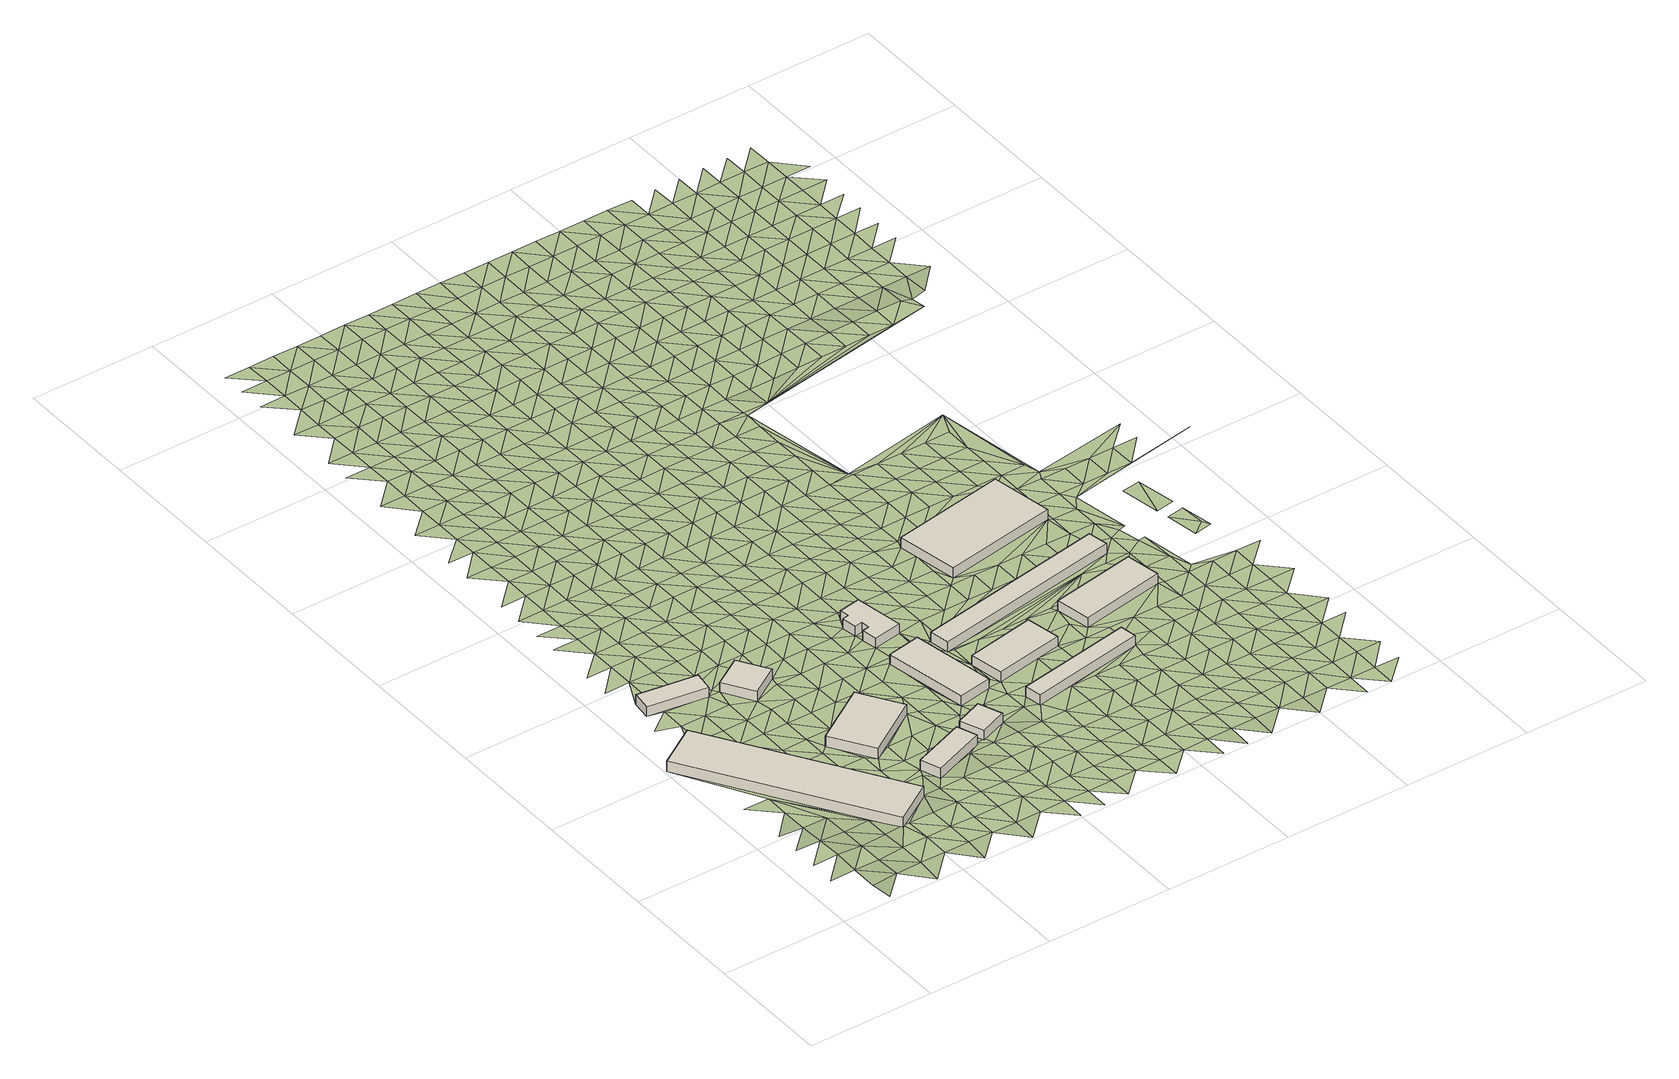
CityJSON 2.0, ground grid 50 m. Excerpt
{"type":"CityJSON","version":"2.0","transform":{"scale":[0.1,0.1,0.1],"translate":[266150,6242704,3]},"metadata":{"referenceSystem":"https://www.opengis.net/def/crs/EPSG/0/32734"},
"CityObjects":{
"building1":{"type":"Building","attributes":{"building":"industrial","building:levels":"1","footprint":{"type":"Polygon"},"plus_code":"CRX3XXX4+XVW","ground_height":4.15,"building_height":4.1,"roof_height":8.25},"geometry":[{"type":"Solid","lod":"1","boundaries":[[[[0,1,2,3]],[[1,4,5,2]],[[4,6,7,5]],[[6,0,3,7]],[[3,2,5,7]],[[6,4,1,0]]]]}]},
"building2":{"type":"Building","attributes":{"building":"industrial","building:levels":"1","footprint":{"type":"Polygon"},"plus_code":"CQXQXJX2+XFV","ground_height":3.91,"building_height":4.1,"roof_height":8.01},"geometry":[{"type":"Solid","lod":"1","boundaries":[[[[8,9,10,11]],[[9,12,13,10]],[[12,14,15,13]],[[14,8,11,15]],[[11,10,13,15]],[[14,12,9,8]]]]}]},
"building3":{"type":"Building","attributes":{"building":"industrial","building:levels":"1","footprint":{"type":"Polygon"},"plus_code":"CVX2XQXP+X9W","ground_height":4.08,"building_height":4.1,"roof_height":8.18},"geometry":[{"type":"Solid","lod":"1","boundaries":[[[[16,17,18,19]],[[17,20,21,18]],[[20,22,23,21]],[[22,16,19,23]],[[19,18,21,23]],[[22,20,17,16]]]]}]},
"building4":{"type":"Building","attributes":{"building":"industrial","building:levels":"1","footprint":{"type":"Polygon"},"plus_code":"CVXXX4X3+XGR","ground_height":4.08,"building_height":4.1,"roof_height":8.18},"geometry":[{"type":"Solid","lod":"1","boundaries":[[[[24,25,26,27]],[[25,28,29,26]],[[28,30,31,29]],[[30,24,27,31]],[[27,26,29,31]],[[30,28,25,24]]]]}]},
"building5":{"type":"Building","attributes":{"building":"industrial","building:levels":"1","footprint":{"type":"Polygon"},"plus_code":"C2XJXQXJ+XGR","ground_height":4.12,"building_height":4.1,"roof_height":8.22},"geometry":[{"type":"Solid","lod":"1","boundaries":[[[[32,33,34,35]],[[33,36,37,34]],[[36,38,39,37]],[[38,32,35,39]],[[35,34,37,39]],[[38,36,33,32]]]]}]},
"building6":{"type":"Building","attributes":{"building":"industrial","building:levels":"1","footprint":{"type":"Polygon"},"plus_code":"C3XHXPXW+XFX","ground_height":4.13,"building_height":4.1,"roof_height":8.23},"geometry":[{"type":"Solid","lod":"1","boundaries":[[[[40,41,42,43]],[[41,44,45,42]],[[44,46,47,45]],[[46,40,43,47]],[[43,42,45,47]],[[46,44,41,40]]]]}]},
"building7":{"type":"Building","attributes":{"building":"industrial","building:levels":"1","footprint":{"type":"Polygon"},"plus_code":"C3XRXWXH+XCX","ground_height":4.13,"building_height":4.1,"roof_height":8.23},"geometry":[{"type":"Solid","lod":"1","boundaries":[[[[48,49,50,51]],[[49,52,53,50]],[[52,54,55,53]],[[54,48,51,55]],[[51,50,53,55]],[[54,52,49,48]]]]}]},
"building8":{"type":"Building","attributes":{"building":"industrial","building:levels":"1","footprint":{"type":"Polygon"},"plus_code":"C3XJX7XG+XQW","ground_height":4.23,"building_height":4.1,"roof_height":8.33},"geometry":[{"type":"Solid","lod":"1","boundaries":[[[[56,57,58,59]],[[57,60,61,58]],[[60,62,63,61]],[[62,64,65,63]],[[64,66,67,65]],[[66,68,69,67]],[[68,70,71,69]],[[70,72,73,71]],[[72,74,75,73]],[[74,56,59,75]],[[59,58,61,63,65,67,69,71,73,75]],[[74,72,70,68,66,64,62,60,57,56]]]]}]},
"building9":{"type":"Building","attributes":{"building":"garage","building:levels":"1","footprint":{"type":"Polygon"},"plus_code":"C5X6X8XF+X5R","ground_height":4.25,"building_height":4.1,"roof_height":8.35},"geometry":[{"type":"Solid","lod":"1","boundaries":[[[[76,77,78,79]],[[77,80,81,78]],[[80,82,83,81]],[[82,76,79,83]],[[79,78,81,83]],[[82,80,77,76]]]]}]},
"building10":{"type":"Building","attributes":{"building":"garage","building:levels":"1","footprint":{"type":"Polygon"},"plus_code":"C5XVXCXR+X9X","ground_height":4.29,"building_height":4.1,"roof_height":8.39},"geometry":[{"type":"Solid","lod":"1","boundaries":[[[[84,85,86,87]],[[85,88,89,86]],[[88,90,91,89]],[[90,84,87,91]],[[87,86,89,91]],[[90,88,85,84]]]]}]},
"building11":{"type":"Building","attributes":{"building":"garage","building:levels":"1","footprint":{"type":"Polygon"},"plus_code":"C6X6XJXC+X8R","ground_height":4.27,"building_height":4.1,"roof_height":8.37},"geometry":[{"type":"Solid","lod":"1","boundaries":[[[[92,93,94,95]],[[93,96,97,94]],[[96,98,99,97]],[[98,92,95,99]],[[95,94,97,99]],[[98,96,93,92]]]]}]},
"building12":{"type":"Building","attributes":{"building":"garage","building:levels":"1","footprint":{"type":"Polygon"},"plus_code":"C7XFXCX4+XMX","ground_height":4.17,"building_height":4.1,"roof_height":8.27},"geometry":[{"type":"Solid","lod":"1","boundaries":[[[[100,101,102,103]],[[101,104,105,102]],[[104,106,107,105]],[[106,100,103,107]],[[103,102,105,107]],[[106,104,101,100]]]]}]},
"building13":{"type":"Building","attributes":{"building":"industrial","building:levels":"1","footprint":{"type":"Polygon"},"plus_code":"C6XMX9XW+X9W","ground_height":4.6,"building_height":4.1,"roof_height":8.7},"geometry":[{"type":"Solid","lod":"1","boundaries":[[[[108,109,110,111]],[[109,112,113,110]],[[112,114,115,113]],[[114,108,111,115]],[[111,110,113,115]],[[114,112,109,108]]]]}]},
"terrain1":{"type":"TINRelief","geometry":[{"type":"CompositeSurface","lod":"1","boundaries":[[[116,117,118]],[[119,120,121]],[[122,118,123]],[[117,121,120]],[[124,125,123]],[[117,126,118]],[[117,120,127]],[[128,124,129]],[[123,118,126]],[[117,127,126]],[[130,129,131]],[[127,120,132]],[[123,133,124]],[[123,126,134]],[[132,120,135]],[[124,133,129]],[[133,123,134]],[[136,126,127]],[[129,133,131]],[[136,127,132]],[[1,131,137]],[[138,134,126]],[[138,126,136]],[[139,132,135]],[[140,131,133]],[[133,134,140]],[[138,140,134]],[[141,136,132]],[[137,131,140]],[[138,136,137]],[[141,132,139]],[[140,138,137]],[[137,136,141]],[[142,143,144]],[[145,143,146]],[[144,147,142]],[[141,148,137]],[[139,149,141]],[[150,143,142]],[[149,139,151]],[[152,142,153]],[[153,142,147]],[[154,148,141]],[[146,143,150]],[[142,152,150]],[[155,156,14]],[[154,141,149]],[[8,146,157]],[[158,156,159]],[[144,160,147]],[[161,153,147]],[[148,160,137]],[[148,154,162]],[[163,149,151]],[[152,153,164]],[[153,161,165]],[[166,159,167]],[[155,14,168]],[[169,156,155]],[[157,146,150]],[[149,163,154]],[[150,152,164]],[[164,153,165]],[[148,162,160]],[[147,170,161]],[[170,147,171]],[[172,173,167]],[[171,147,174]],[[175,159,156]],[[156,169,176]],[[168,169,155]],[[165,161,177]],[[154,178,162]],[[160,174,147]],[[154,163,179]],[[164,180,150]],[[159,175,167]],[[170,177,161]],[[181,172,182]],[[180,157,150]],[[156,176,175]],[[154,179,178]],[[178,160,162]],[[171,174,183]],[[184,170,171]],[[165,185,164]],[[177,186,165]],[[187,182,188]],[[170,189,177]],[[190,176,169]],[[172,167,191]],[[171,183,184]],[[175,192,167]],[[179,163,193]],[[194,157,180]],[[170,184,189]],[[164,17,180]],[[185,165,186]],[[187,188,195]],[[169,168,190]],[[157,196,168]],[[172,191,182]],[[196,157,194]],[[197,174,160]],[[193,163,198]],[[191,167,192]],[[160,178,199]],[[200,175,176]],[[164,185,17]],[[174,38,183]],[[194,180,17]],[[201,178,179]],[[202,177,189]],[[203,195,204]],[[176,190,200]],[[28,189,184]],[[197,160,199]],[[183,28,184]],[[177,202,186]],[[188,182,205]],[[201,179,193]],[[174,197,38]],[[206,192,175]],[[191,205,182]],[[207,28,183]],[[199,178,208]],[[209,168,196]],[[175,200,206]],[[196,194,210]],[[183,38,207]],[[209,190,168]],[[201,208,178]],[[211,204,212]],[[199,213,197]],[[214,193,198]],[[185,186,215]],[[188,216,195]],[[186,202,217]],[[205,218,188]],[[219,191,192]],[[197,213,38]],[[17,185,215]],[[211,212,220]],[[192,206,221]],[[213,199,222]],[[195,216,204]],[[200,190,223]],[[224,28,207]],[[208,222,199]],[[215,186,217]],[[188,218,216]],[[225,201,193]],[[191,219,205]],[[209,196,210]],[[219,192,221]],[[200,223,206]],[[189,226,202]],[[223,190,209]],[[227,220,228]],[[201,225,208]],[[212,204,229]],[[225,193,214]],[[17,215,230]],[[231,207,38]],[[232,218,205]],[[229,204,216]],[[202,233,217]],[[221,206,234]],[[230,20,17]],[[205,219,232]],[[235,222,208]],[[236,224,207]],[[212,237,220]],[[238,228,239]],[[223,234,206]],[[208,225,235]],[[237,212,229]],[[213,222,240]],[[224,241,28]],[[215,217,242]],[[216,218,243]],[[221,244,219]],[[238,239,245]],[[218,232,246]],[[236,207,231]],[[209,210,247]],[[220,248,228]],[[234,244,221]],[[210,20,249]],[[202,226,233]],[[214,250,225]],[[242,230,215]],[[251,223,209]],[[222,235,252]],[[218,246,243]],[[242,217,233]],[[248,220,237]],[[219,253,232]],[[249,247,210]],[[254,229,216]],[[231,38,255]],[[256,250,214]],[[239,228,257]],[[240,222,252]],[[245,258,259]],[[244,253,219]],[[251,209,247]],[[260,20,230]],[[235,225,261]],[[262,234,223]],[[224,236,241]],[[216,243,254]],[[257,228,248]],[[263,213,240]],[[246,232,264]],[[265,237,229]],[[250,261,225]],[[266,259,258]],[[260,230,242]],[[249,20,267]],[[234,262,244]],[[253,264,232]],[[223,251,262]],[[268,245,239]],[[269,252,235]],[[236,231,270]],[[237,265,248]],[[239,257,271]],[[265,229,254]],[[267,20,260]],[[272,247,249]],[[261,269,235]],[[233,226,273]],[[268,258,245]],[[274,242,233]],[[246,275,243]],[[239,271,268]],[[264,276,246]],[[266,277,278]],[[240,252,279]],[[253,244,280]],[[257,248,281]],[[270,231,255]],[[249,267,272]],[[244,262,282]],[[283,261,250]],[[270,241,236]],[[243,275,254]],[[251,247,284]],[[269,279,252]],[[274,233,273]],[[246,276,275]],[[281,248,265]],[[285,260,242]],[[250,286,283]],[[277,287,288]],[[244,282,280]],[[289,264,253]],[[290,271,257]],[[291,266,258]],[[251,284,262]],[[268,292,258]],[[284,247,272]],[[240,293,263]],[[254,294,265]],[[273,226,295]],[[295,226,241]],[[279,293,240]],[[285,242,274]],[[288,287,296]],[[281,290,257]],[[264,289,276]],[[269,261,297]],[[266,291,277]],[[260,298,267]],[[261,283,299]],[[253,280,289]],[[241,270,300]],[[291,258,292]],[[46,270,255]],[[294,254,275]],[[263,301,255]],[[302,268,271]],[[303,282,262]],[[46,255,301]],[[304,281,265]],[[301,263,293]],[[241,300,295]],[[261,299,297]],[[271,290,302]],[[298,260,285]],[[303,262,284]],[[305,279,269]],[[306,287,277]],[[307,272,267]],[[304,265,294]],[[308,296,309]],[[310,270,46]],[[292,268,311]],[[310,300,270]],[[312,274,273]],[[275,276,313]],[[273,295,314]],[[276,289,315]],[[277,291,306]],[[279,305,293]],[[316,280,282]],[[268,302,311]],[[269,297,305]],[[308,309,317]],[[267,298,307]],[[303,318,282]],[[299,283,319]],[[274,312,285]],[[281,320,290]],[[321,284,272]],[[312,273,314]],[[276,315,313]],[[281,304,322]],[[295,300,323]],[[280,316,289]],[[291,292,324]],[[325,294,275]],[[287,326,296]],[[327,319,283]],[[287,306,328]],[[301,293,329]],[[282,318,316]],[[284,321,303]],[[310,323,300]],[[311,324,292]],[[321,272,307]],[[281,322,320]],[[46,44,310]],[[302,290,330]],[[294,325,304]],[[285,331,298]],[[326,309,296]],[[332,333,317]],[[293,305,334]],[[275,313,325]],[[287,328,326]],[[335,314,295]],[[315,289,336]],[[337,297,299]],[[306,291,338]],[[319,339,299]],[[331,285,312]],[[293,334,329]],[[302,330,311]],[[318,303,340]],[[323,335,295]],[[336,289,316]],[[324,338,291]],[[330,290,320]],[[297,337,305]],[[298,341,307]],[[48,323,310]],[[342,343,332]],[[299,339,337]],[[303,321,340]],[[48,310,44]],[[314,344,312]],[[345,328,306]],[[346,317,309]],[[304,347,322]],[[304,325,348]],[[349,309,326]],[[341,298,331]],[[350,319,327]],[[324,311,351]],[[315,352,313]],[[353,316,318]],[[335,323,48]],[[314,335,344]],[[338,345,306]],[[315,336,354]],[[334,305,355]],[[307,356,321]],[[320,322,347]],[[351,311,330]],[[357,342,358]],[[309,349,346]],[[304,348,347]],[[318,340,353]],[[329,359,44]],[[319,350,339]],[[360,332,317]],[[313,352,325]],[[48,344,335]],[[48,44,361]],[[355,305,337]],[[70,331,312]],[[315,354,352]],[[356,307,341]],[[361,44,359]],[[316,362,336]],[[326,328,363]],[[312,344,364]],[[345,365,328]],[[334,366,329]],[[367,338,324]],[[321,368,340]],[[317,346,360]],[[324,351,369]],[[316,353,362]],[[364,70,312]],[[331,62,341]],[[342,332,370]],[[371,337,339]],[[372,330,320]],[[373,348,325]],[[334,355,366]],[[328,365,363]],[[368,321,356]],[[320,347,374]],[[359,329,375]],[[376,354,336]],[[377,349,326]],[[339,350,371]],[[70,68,331]],[[324,369,367]],[[373,325,352]],[[331,68,62]],[[48,361,378]],[[330,372,351]],[[370,358,342]],[[379,345,338]],[[359,375,361]],[[341,60,356]],[[340,380,353]],[[360,370,332]],[[336,362,376]],[[372,320,374]],[[366,375,329]],[[337,381,355]],[[341,62,60]],[[326,363,377]],[[380,340,368]],[[382,346,349]],[[345,379,365]],[[347,348,383]],[[337,371,381]],[[338,367,379]],[[373,384,348]],[[385,364,344]],[[386,369,351]],[[362,353,387]],[[352,354,388]],[[376,389,354]],[[390,356,60]],[[62,68,66]],[[346,382,360]],[[391,366,355]],[[368,356,392]],[[383,374,347]],[[351,372,386]],[[364,385,70]],[[393,358,370]],[[349,377,382]],[[375,394,361]],[[348,384,383]],[[353,380,387]],[[361,394,378]],[[350,395,371]],[[66,64,62]],[[352,388,373]],[[355,381,391]],[[354,389,388]],[[392,356,390]],[[60,57,390]],[[396,376,362]],[[397,363,365]],[[395,350,398]],[[365,379,399]],[[366,400,375]],[[344,401,385]],[[367,369,402]],[[386,403,369]],[[396,362,387]],[[404,370,360]],[[381,371,405]],[[372,374,406]],[[384,373,407]],[[363,397,377]],[[380,368,408]],[[382,409,360]],[[391,410,366]],[[365,399,397]],[[411,368,392]],[[412,374,383]],[[84,394,375]],[[366,410,400]],[[72,70,385]],[[367,402,379]],[[405,371,395]],[[375,400,84]],[[369,403,402]],[[373,388,407]],[[77,378,394]],[[406,386,372]],[[376,413,389]],[[404,360,409]],[[376,396,414]],[[406,374,412]],[[368,411,408]],[[77,415,378]],[[391,381,416]],[[417,392,390]],[[418,393,370]],[[377,419,382]],[[401,378,76]],[[383,384,420]],[[415,76,378]],[[421,387,380]],[[401,72,385]],[[422,399,379]],[[376,414,413]],[[416,381,405]],[[384,407,420]],[[419,377,397]],[[423,395,398]],[[424,394,84]],[[425,403,386]],[[76,415,77]],[[388,389,426]],[[387,421,396]],[[370,404,418]],[[422,379,402]],[[424,77,394]],[[380,408,421]],[[76,427,401]],[[401,428,72]],[[409,382,429]],[[391,430,410]],[[392,431,411]],[[425,386,406]],[[427,428,401]],[[395,423,405]],[[388,426,407]],[[432,412,383]],[[431,392,417]],[[430,391,416]],[[429,382,419]],[[389,413,426]],[[383,420,433]],[[417,72,434]],[[76,435,427]],[[399,436,397]],[[410,437,400]],[[422,438,399]],[[396,439,414]],[[440,402,403]],[[403,425,441]],[[396,421,442]],[[383,433,432]],[[417,434,431]],[[404,409,443]],[[428,444,72]],[[407,445,420]],[[446,406,412]],[[434,72,444]],[[436,419,397]],[[411,447,408]],[[448,409,429]],[[430,449,410]],[[399,438,436]],[[411,431,450]],[[413,414,439]],[[416,405,451]],[[402,440,422]],[[405,423,452]],[[396,442,439]],[[403,441,440]],[[445,407,426]],[[84,453,424]],[[76,454,435]],[[404,443,418]],[[425,406,446]],[[408,447,421]],[[443,409,448]],[[444,428,455]],[[449,437,410]],[[454,427,435]],[[446,412,432]],[[411,450,447]],[[416,451,430]],[[456,77,424]],[[434,457,431]],[[433,420,458]],[[405,452,451]],[[429,419,459]],[[438,422,460]],[[458,420,445]],[[419,436,461]],[[444,457,434]],[[462,441,425]],[[426,413,463]],[[464,442,421]],[[413,439,465]],[[422,440,460]],[[450,431,466]],[[433,467,432]],[[446,462,425]],[[468,418,443]],[[419,461,459]],[[464,421,447]],[[469,452,423]],[[470,448,429]],[[449,430,471]],[[436,438,472]],[[430,451,473]],[[413,465,463]],[[466,431,457]],[[467,433,458]],[[441,474,440]],[[475,445,426]],[[444,455,476]],[[469,423,477]],[[453,84,478]],[[453,456,424]],[[472,438,460]],[[479,439,442]],[[449,471,437]],[[432,480,446]],[[429,459,470]],[[471,430,473]],[[462,474,441]],[[464,481,442]],[[482,443,448]],[[445,475,458]],[[476,457,444]],[[483,461,436]],[[447,450,484]],[[426,463,475]],[[480,432,467]],[[466,485,450]],[[454,76,82]],[[77,456,80]],[[479,465,439]],[[486,451,452]],[[460,440,487]],[[469,488,452]],[[442,481,479]],[[436,472,483]],[[489,462,446]],[[447,484,464]],[[482,448,470]],[[474,487,440]],[[450,485,484]],[[486,473,451]],[[490,468,443]],[[466,457,491]],[[452,488,486]],[[489,446,480]],[[492,437,471]],[[493,400,437]],[[494,459,461]],[[467,458,495]],[[458,475,496]],[[483,497,461]],[[457,476,491]],[[498,476,455]],[[453,478,456]],[[472,460,499]],[[465,500,463]],[[481,464,501]],[[443,482,490]],[[502,465,479]],[[487,503,460]],[[459,494,470]],[[462,504,474]],[[485,466,505]],[[506,462,489]],[[461,497,494]],[[458,496,495]],[[464,484,501]],[[488,469,507]],[[471,473,508]],[[463,500,475]],[[499,483,472]],[[509,480,467]],[[510,473,486]],[[499,460,503]],[[465,502,500]],[[466,491,505]],[[479,481,511]],[[469,512,507]],[[462,506,504]],[[82,513,454]],[[84,514,478]],[[492,471,508]],[[487,474,515]],[[480,509,489]],[[484,485,516]],[[456,478,517]],[[508,473,510]],[[481,501,511]],[[467,495,509]],[[482,470,518]],[[519,486,488]],[[496,475,520]],[[521,497,483]],[[494,522,470]],[[456,517,80]],[[516,485,505]],[[491,476,523]],[[488,507,519]],[[474,504,515]],[[498,455,524]],[[520,475,500]],[[521,483,499]],[[482,518,490]],[[525,502,479]],[[487,526,503]],[[437,492,493]],[[484,527,501]],[[518,470,522]],[[479,511,528]],[[529,455,428]],[[506,489,530]],[[531,494,497]],[[491,523,505]],[[496,532,495]],[[427,454,533]],[[489,509,534]],[[535,492,508]],[[523,476,498]],[[516,527,484]],[[536,510,486]],[[486,519,537]],[[479,528,525]],[[487,515,526]],[[532,496,520]],[[531,497,521]],[[504,506,530]],[[513,82,538]],[[539,499,503]],[[500,502,540]],[[501,541,511]],[[542,82,80]],[[489,534,530]],[[543,517,478]],[[544,522,494]],[[495,545,509]],[[486,537,536]],[[546,490,518]],[[527,541,501]],[[507,547,519]],[[548,508,510]],[[517,543,80]],[[516,505,549]],[[538,82,542]],[[544,494,531]],[[539,503,526]],[[502,525,540]],[[523,550,505]],[[545,495,532]],[[528,511,551]],[[552,524,455]],[[553,520,500]],[[554,521,499]],[[507,555,547]],[[492,535,493]],[[542,80,556]],[[508,548,535]],[[504,557,515]],[[534,509,558]],[[548,510,536]],[[504,530,559]],[[541,551,511]],[[549,505,550]],[[516,108,527]],[[560,518,522]],[[537,519,561]],[[522,544,562]],[[554,499,539]],[[500,540,553]],[[558,509,545]],[[454,513,533]],[[528,563,525]],[[526,515,557]],[[564,532,520]],[[565,531,521]],[[566,523,498]],[[567,550,523]],[[561,519,547]],[[556,80,543]],[[504,559,557]],[[108,516,549]],[[478,514,543]],[[518,560,546]],[[568,541,527]],[[560,522,562]],[[542,100,538]],[[551,563,528]],[[530,534,569]],[[537,570,536]],[[544,531,565]],[[567,549,550]],[[532,564,545]],[[534,558,571]],[[535,548,572]],[[564,520,553]],[[498,524,566]],[[523,566,567]],[[565,521,554]],[[568,527,108]],[[570,537,561]],[[549,567,108]],[[100,542,556]],[[455,573,552]],[[574,547,555]],[[569,559,530]],[[539,526,575]],[[576,551,541]],[[540,525,577]],[[534,571,569]],[[563,578,525]],[[526,557,579]],[[493,535,572]],[[580,562,544]],[[536,581,548]],[[558,545,582]],[[556,543,101]],[[546,560,583]],[[568,576,541]],[[584,538,100]],[[547,574,561]],[[539,575,554]],[[540,577,553]],[[581,536,570]],[[565,580,544]],[[575,526,579]],[[513,538,533]],[[525,578,577]],[[582,545,564]],[[585,563,551]],[[100,556,101]],[[543,586,101]],[[562,587,560]],[[548,588,572]],[[589,557,559]],[[590,571,558]],[[569,591,559]],[[551,576,585]],[[586,543,514]],[[592,570,561]],[[553,593,564]],[[566,594,567]],[[554,595,565]],[[580,587,562]],[[588,548,581]],[[582,590,558]],[[596,568,108]],[[597,578,563]],[[589,579,557]],[[594,566,524]],[[592,561,574]],[[559,591,589]],[[529,573,455]],[[593,553,577]],[[595,554,575]],[[583,560,598]],[[599,493,572]],[[563,585,597]],[[600,569,571]],[[601,581,570]],[[602,580,565]],[[582,564,603]],[[604,576,568]],[[587,598,560]],[[584,100,605]],[[590,606,571]],[[572,588,599]],[[552,594,524]],[[533,538,584]],[[570,592,601]],[[493,607,514]],[[603,564,593]],[[602,565,595]],[[569,600,591]],[[608,575,579]],[[609,577,578]],[[571,606,600]],[[578,597,610]],[[611,579,589]],[[586,612,101]],[[568,596,604]],[[533,96,427]],[[585,576,613]],[[514,612,586]],[[598,614,583]],[[493,599,607]],[[615,587,580]],[[588,581,616]],[[593,577,609]],[[617,590,582]],[[581,601,618]],[[580,602,619]],[[608,579,611]],[[578,610,609]],[[582,603,620]],[[428,621,529]],[[592,574,622]],[[585,613,597]],[[589,591,623]],[[624,595,575]],[[625,626,574]],[[613,576,604]],[[607,612,514]],[[587,615,598]],[[580,619,615]],[[581,618,616]],[[623,591,600]],[[617,582,620]],[[592,622,601]],[[593,627,603]],[[590,628,606]],[[588,629,599]],[[595,624,602]],[[622,574,626]],[[575,608,624]],[[533,584,605]],[[610,597,630]],[[594,552,631]],[[609,627,593]],[[632,614,598]],[[633,611,589]],[[613,630,597]],[[588,616,629]],[[589,623,634]],[[590,617,628]],[[600,606,635]],[[618,601,636]],[[637,607,599]],[[620,603,638]],[[639,604,596]],[[632,598,615]],[[631,552,573]],[[610,640,609]],[[594,112,567]],[[641,619,602]],[[622,636,601]],[[589,634,633]],[[627,638,603]],[[602,624,642]],[[625,643,626]],[[623,600,635]],[[612,607,637]],[[608,611,644]],[[606,628,635]],[[630,645,610]],[[599,629,637]],[[100,106,605]],[[101,612,646]],[[609,640,627]],[[647,596,108]],[[619,641,615]],[[610,645,640]],[[648,613,604]],[[614,632,649]],[[602,642,641]],[[618,650,616]],[[617,620,651]],[[608,644,624]],[[636,652,618]],[[644,611,633]],[[638,653,620]],[[640,638,627]],[[654,622,626]],[[613,648,630]],[[655,634,623]],[[648,604,639]],[[629,616,650]],[[628,617,656]],[[612,637,657]],[[618,652,650]],[[655,623,635]],[[653,651,620]],[[638,640,653]],[[596,658,639]],[[632,615,659]],[[622,654,636]],[[573,529,631]],[[642,624,660]],[[654,626,643]],[[641,661,615]],[[662,645,630]],[[633,634,663]],[[617,651,656]],[[660,624,644]],[[653,640,651]],[[632,659,649]],[[659,615,661]],[[630,648,662]],[[655,663,634]],[[594,631,112]],[[645,664,640]],[[605,106,533]],[[635,628,665]],[[666,652,636]],[[667,637,629]],[[668,641,642]],[[628,656,669]],[[629,650,670]],[[612,657,646]],[[636,654,666]],[[668,642,660]],[[631,529,671]],[[665,655,635]],[[667,657,637]],[[672,644,633]],[[648,639,658]],[[628,669,665]],[[645,662,664]],[[663,673,633]],[[629,670,667]],[[674,661,641]],[[659,675,649]],[[654,643,676]],[[677,650,652]],[[652,666,678]],[[674,641,668]],[[672,633,673]],[[647,658,596]],[[656,651,679]],[[662,648,680]],[[681,660,644]],[[682,676,643]],[[677,670,650]],[[683,663,655]],[[679,669,656]],[[684,657,667]],[[652,678,677]],[[685,655,665]],[[112,631,671]],[[658,680,648]],[[686,659,661]],[[666,654,687]],[[661,674,688]],[[644,672,681]],[[533,106,689]],[[657,684,646]],[[96,533,689]],[[690,664,662]],[[691,668,660]],[[529,692,671]],[[676,687,654]],[[655,685,683]],[[663,693,673]],[[688,686,661]],[[680,690,662]],[[694,665,669]],[[695,678,666]],[[696,675,659]],[[670,697,667]],[[674,668,691]],[[669,679,698]],[[677,699,670]],[[691,660,681]],[[687,695,666]],[[692,529,621]],[[663,683,693]],[[700,646,684]],[[672,673,701]],[[702,680,658]],[[669,698,694]],[[690,703,664]],[[659,686,696]],[[670,699,697]],[[677,678,704]],[[705,684,667]],[[706,688,674]],[[707,685,665]],[[671,692,112]],[[106,646,708]],[[646,700,708]],[[672,701,681]],[[709,689,106]],[[678,695,704]],[[674,691,706]],[[701,673,693]],[[689,709,96]],[[710,687,676]],[[711,690,680]],[[712,676,713]],[[640,664,714]],[[665,694,707]],[[667,697,705]],[[702,658,647]],[[684,715,700]],[[699,677,716]],[[683,685,717]],[[680,702,711]],[[106,708,709]],[[718,686,688]],[[698,679,719]],[[681,720,691]],[[676,712,710]],[[706,721,688]],[[677,704,716]],[[112,692,722]],[[96,723,621]],[[715,708,700]],[[703,690,724]],[[687,725,695]],[[693,683,717]],[[684,705,715]],[[685,707,717]],[[720,681,701]],[[726,692,621]],[[709,723,96]],[[697,699,727]],[[718,688,721]],[[724,690,711]],[[112,722,728]],[[728,647,112]],[[694,698,729]],[[730,706,691]],[[731,696,686]],[[692,726,722]],[[687,710,725]],[[699,716,727]],[[704,695,732]],[[733,709,708]],[[726,621,723]],[[730,691,720]],[[734,712,713]],[[694,729,707]],[[705,697,735]],[[702,647,736]],[[737,701,693]],[[702,736,711]],[[703,714,664]],[[698,719,729]],[[715,733,708]],[[686,718,731]],[[724,738,703]],[[693,717,739]],[[647,728,740]],[[704,732,716]],[[722,741,728]],[[709,742,723]],[[732,695,725]],[[697,727,735]],[[743,719,679]],[[706,744,721]],[[706,730,745]],[[737,693,739]],[[647,740,736]],[[741,722,726]],[[733,742,709]],[[710,712,746]],[[711,747,724]],[[748,720,701]],[[726,723,749]],[[715,705,750]],[[733,715,751]],[[716,752,727]],[[717,707,753]],[[740,728,754]],[[742,749,723]],[[735,755,705]],[[706,745,744]],[[729,756,707]],[[747,711,736]],[[718,721,757]],[[725,710,746]],[[720,748,730]],[[752,716,732]],[[701,737,748]],[[754,728,741]],[[758,738,724]],[[753,739,717]],[[742,733,759]],[[751,759,733]],[[715,750,751]],[[705,755,750]],[[707,756,753]],[[760,726,749]],[[741,726,760]],[[703,738,714]],[[718,757,731]],[[761,735,727]],[[757,721,744]],[[679,651,762]],[[724,747,758]],[[763,729,719]],[[740,764,736]],[[743,679,765]],[[761,727,752]],[[740,754,766]],[[767,732,725]],[[730,768,745]],[[769,741,760]],[[730,748,770]],[[741,769,754]],[[737,739,771]],[[772,747,736]],[[719,743,763]],[[738,758,773]],[[774,739,753]],[[740,766,764]],[[735,775,755]],[[744,745,768]],[[776,756,729]],[[777,731,757]],[[735,761,778]],[[730,770,768]],[[779,752,732]],[[758,747,772]],[[737,771,748]],[[771,739,774]],[[772,736,764]],[[780,751,750]],[[729,763,776]],[[735,778,775]],[[738,773,714]],[[754,769,781]],[[755,780,750]],[[752,779,761]],[[782,753,756]],[[766,754,781]],[[783,757,744]],[[679,784,765]],[[785,770,748]],[[744,768,786]],[[758,714,773]],[[758,772,714]],[[755,775,780]],[[756,776,782]],[[785,748,771]],[[787,774,753]],[[764,766,788]],[[783,744,786]],[[764,714,772]],[[789,763,743]],[[790,777,757]],[[761,791,778]],[[788,766,781]],[[768,770,792]],[[753,782,787]],[[785,793,770]],[[775,778,791]],[[794,771,774]],[[743,765,789]],[[757,783,790]],[[769,795,781]],[[792,786,768]],[[796,776,763]],[[770,793,792]],[[797,784,679]],[[771,794,785]],[[794,774,787]],[[763,789,796]],[[798,799,800]],[[801,764,788]],[[780,775,802]],[[803,782,776]],[[783,786,804]],[[793,785,805]],[[801,788,781]],[[806,786,792]],[[798,807,799]],[[782,803,787]],[[776,796,803]],[[785,794,805]],[[800,799,808]],[[809,810,811]],[[765,784,789]],[[783,804,790]],[[812,795,769]],[[804,786,806]],[[801,781,795]],[[792,793,813]],[[797,679,762]],[[799,807,808]],[[811,810,814]],[[787,815,794]],[[793,805,813]],[[789,816,796]],[[787,803,815]],[[816,789,784]],[[817,790,804]],[[818,806,792]],[[805,794,819]],[[792,813,820]],[[796,821,803]],[[815,819,794]],[[651,822,762]],[[792,820,818]],[[821,796,816]],[[764,801,823]],[[824,804,806]],[[813,805,825]],[[801,795,826]],[[815,803,827]],[[819,825,805]],[[797,816,784]],[[804,824,817]],[[824,806,818]],[[827,803,821]],[[795,812,826]],[[828,820,813]],[[825,828,813]],[[821,816,829]],[[819,815,830]],[[831,812,769]],[[832,815,827]],[[818,820,833]],[[829,816,797]],[[817,824,834]],[[819,830,825]],[[828,833,820]],[[815,832,830]],[[823,801,826]],[[824,818,835]],[[827,821,836]],[[829,837,821]],[[838,828,825]],[[826,812,839]],[[833,835,818]],[[821,837,836]],[[830,838,825]],[[834,824,840]],[[762,829,797]],[[841,832,827]],[[835,840,824]],[[833,828,842]],[[827,836,841]],[[843,828,838]],[[844,837,829]],[[832,845,830]],[[833,842,835]],[[829,762,844]],[[840,846,834]],[[828,843,842]],[[832,841,845]],[[837,847,836]],[[848,838,830]],[[849,840,835]],[[847,837,844]],[[842,849,835]],[[845,848,830]],[[836,850,841]],[[851,843,838]],[[847,850,836]],[[852,844,762]],[[853,840,849]],[[838,848,851]],[[843,854,842]],[[845,841,855]],[[840,853,856]],[[850,857,841]],[[858,847,844]],[[843,851,854]],[[859,849,842]],[[852,762,822]],[[841,857,855]],[[847,858,850]],[[848,845,860]],[[858,844,852]],[[854,859,842]],[[861,853,849]],[[848,860,851]],[[855,860,845]],[[862,857,850]],[[849,859,861]],[[850,858,862]],[[822,863,852]],[[852,863,858]],[[854,851,864]],[[860,865,851]],[[866,855,857]],[[853,861,867]],[[857,862,868]],[[851,865,864]],[[859,854,869]],[[858,863,870]],[[857,868,866]],[[858,870,862]],[[871,860,855]],[[859,869,861]],[[864,869,854]],[[872,870,863]],[[871,855,866]],[[868,862,873]],[[860,874,865]],[[873,862,870]],[[869,875,861]],[[860,871,874]],[[876,864,865]],[[868,877,866]],[[861,875,878]],[[873,879,868]],[[870,872,880]],[[865,874,876]],[[881,869,864]],[[868,879,877]],[[873,870,880]],[[882,871,866]],[[881,864,876]],[[883,875,869]],[[871,882,874]],[[882,866,877]],[[884,879,873]],[[869,881,883]],[[874,885,876]],[[885,874,882]],[[877,879,886]],[[875,883,887]],[[888,881,876]],[[889,876,885]],[[882,877,890]],[[888,876,889]],[[891,883,881]],[[892,885,882]],[[881,888,891]],[[893,889,885]],[[883,891,894]],[[888,889,893]],[[891,888,895]]]}]}
},
"vertices":[
[167,1135,8],[8,1034,8],[8,1034,52],[167,1135,52],[472,306,8],[472,306,52],[631,407,8],[631,407,52],
[132,1323,9],[369,1289,9],[369,1289,50],[132,1323,50],[380,1367,9],[380,1367,50],[143,1401,9],[143,1401,50],
[414,1288,10],[486,1172,10],[486,1172,52],[414,1288,52],[602,1244,10],[602,1244,52],[529,1360,10],[529,1360,52],
[751,976,8],[527,833,8],[527,833,52],[751,976,52],[631,671,8],[631,671,52],[855,815,8],[855,815,52],
[737,456,9],[948,535,9],[948,535,52],[737,456,52],[918,614,9],[918,614,52],[708,535,9],[708,535,52],
[982,542,11],[1089,584,11],[1089,584,52],[982,542,52],[1053,677,11],[1053,677,52],[945,635,11],[945,635,52],
[1033,745,10],[1165,768,10],[1165,768,52],[1033,745,52],[1106,1100,10],[1106,1100,52],[974,1077,10],[974,1077,52],
[981,1373,12],[987,1337,12],[987,1337,53],[981,1373,53],[960,1332,12],[960,1332,53],[970,1271,12],[970,1271,53],[1000,1276,12],[1000,1276,53],[1006,1243,12],[1006,1243,53],[976,1238,12],[976,1238,53],[987,1176,12],[987,1176,53],[1100,1196,12],[1100,1196,53],[1067,1388,12],[1067,1388,53],
[1194,908,12],[1218,774,12],[1218,774,53],[1194,908,53],[1493,824,12],[1493,824,53],[1468,958,12],[1468,958,53],
[1239,657,12],[1251,590,12],[1251,590,54],[1239,657,54],[1709,671,12],[1709,671,54],[1698,738,12],[1698,738,54],
[1159,1095,11],[1173,1016,11],[1173,1016,54],[1159,1095,54],[1934,1148,11],[1934,1148,54],[1919,1228,11],[1919,1228,54],
[1612,986,12],[1637,849,12],[1637,849,53],[1612,986,53],[1976,910,12],[1976,910,53],[1951,1047,12],[1951,1047,53],
[1386,1583,14],[1429,1339,14],[1429,1339,57],[1386,1583,57],[1882,1419,14],[1882,1419,57],[1839,1662,14],[1839,1662,57],
[95,205,10],[196,205,12],[196,305,17],[196,5,23],[296,100,17],[196,100,12],[95,305,15],[196,405,13],[196,505,8],[95,405,18],[296,305,9],[296,205,11],[95,505,17],[196,610,7],[95,705,8],[196,705,9],[396,100,20],[296,505,7],[296,405,7],[396,5,8],[396,205,19],[472,306,19],[396,305,15],[496,100,18],[396,405,12],[496,205,20],[196,1105,10],[196,1210,8],[167,1135,10],[106,1238,9],[196,1310,8],[396,805,8],[496,305,19],[596,100,18],[296,1210,8],[596,5,8],[296,1105,8],[296,1010,9],[596,205,20],[196,1410,10],[196,1510,11],[369,1289,11],[95,1510,10],[196,1615,11],[631,407,13],[396,900,8],[596,305,19],[696,100,14],[396,1105,10],[396,1010,9],[95,1615,11],[196,1710,11],[380,1367,11],[296,1410,10],[496,805,9],[496,705,8],[196,1810,11],[95,1810,11],[596,505,11],[296,1615,12],[296,1510,11],[496,900,9],[696,305,19],[696,205,17],[396,1210,10],[95,1905,11],[196,1905,11],[596,610,8],[596,705,8],[496,1105,11],[496,1010,11],[95,2010,11],[196,2010,11],[527,833,9],[396,1410,11],[296,1810,12],[296,1710,12],[796,100,13],[414,1288,11],[196,2110,12],[396,1310,11],[696,505,9],[796,5,7],[696,405,15],[396,1510,12],[796,205,16],[596,900,9],[95,2110,11],[196,2210,12],[296,1905,12],[396,1615,12],[696,610,8],[796,305,19],[496,1410,12],[529,1360,12],[95,2310,11],[196,2310,11],[737,456,15],[896,100,13],[596,1105,11],[296,2110,12],[596,1010,11],[296,2010,12],[396,1810,13],[196,2415,10],[396,1710,13],[796,405,18],[496,1510,12],[696,705,9],[896,205,15],[751,976,10],[95,2415,10],[196,2510,9],[296,2210,12],[596,1210,10],[796,610,10],[396,1905,12],[696,1010,11],[496,1615,13],[896,305,18],[796,705,10],[296,2310,11],[95,2610,8],[196,2610,8],[896,505,14],[855,815,10],[696,1105,10],[396,2110,12],[496,1710,13],[196,2705,8],[396,2010,12],[596,1410,12],[296,2415,10],[596,1310,11],[997,100,15],[596,1510,12],[896,405,19],[496,1810,13],[396,2210,12],[918,614,11],[997,5,12],[296,2510,10],[196,2810,9],[95,2810,9],[696,1210,9],[997,205,13],[596,1615,13],[948,535,17],[496,1905,12],[396,2310,12],[196,2910,9],[696,1310,11],[296,2705,9],[997,305,16],[896,705,11],[296,2610,9],[696,1410,13],[796,1010,10],[796,1105,9],[496,2110,13],[496,2010,12],[196,3010,9],[95,3010,9],[997,405,19],[596,1810,13],[396,2415,11],[596,1710,13],[1097,100,14],[696,1510,13],[796,1210,10],[1097,5,13],[196,3110,8],[95,3110,8],[596,1905,12],[396,2510,10],[296,2910,9],[296,2810,9],[997,505,17],[496,2210,12],[896,900,10],[196,3215,7],[1097,305,14],[796,1310,11],[1097,205,13],[896,805,10],[982,542,17],[396,2610,9],[696,1615,13],[496,2310,12],[1097,405,17],[296,3010,9],[796,1410,13],[95,3310,7],[196,3310,6],[997,705,10],[396,2705,9],[896,1105,10],[596,2110,13],[896,1010,10],[596,2010,12],[696,1810,13],[196,3410,8],[696,1710,13],[1197,100,14],[496,2510,10],[796,1510,14],[496,2415,11],[997,805,10],[396,2810,9],[596,2210,12],[296,3215,8],[1197,5,14],[296,3110,8],[1089,584,12],[496,2610,9],[896,1210,11],[196,3505,9],[95,3505,8],[1097,505,17],[997,900,10],[696,1905,12],[1197,305,13],[396,2910,9],[1197,205,12],[796,1615,13],[896,1310,12],[196,3610,9],[95,3610,8],[974,1077,12],[396,3010,9],[296,3410,7],[596,2415,11],[596,2310,12],[296,3310,7],[1297,100,13],[496,2705,9],[696,2110,13],[796,1710,13],[696,2010,13],[1197,405,16],[896,1410,13],[95,3710,6],[196,3710,6],[1097,610,12],[296,3505,8],[1097,705,11],[796,1810,13],[396,3215,8],[997,1105,12],[396,3110,8],[1197,505,18],[496,2910,9],[896,1510,14],[496,2810,9],[296,3610,8],[1297,205,12],[596,2610,9],[696,2210,13],[596,2510,10],[1197,610,14],[796,1905,13],[396,3310,7],[1165,768,12],[496,3010,9],[896,1615,14],[1297,305,12],[396,3410,7],[696,2415,12],[696,2310,12],[1097,1105,12],[596,2705,9],[896,1710,13],[796,2110,13],[796,2010,13],[981,1373,13],[1297,405,13],[997,1410,13],[296,3710,7],[1197,705,12],[1397,100,13],[896,1810,13],[496,3215,8],[1397,5,14],[496,3110,8],[1251,590,16],[1106,1100,12],[596,2910,9],[596,2810,8],[396,3610,8],[1397,205,12],[696,2610,9],[796,2210,13],[997,1615,16],[396,3505,8],[1297,505,17],[997,1510,14],[696,2510,11],[896,2010,13],[896,1905,13],[1197,805,12],[1397,305,12],[1067,1388,14],[396,3710,7],[496,3310,7],[796,2310,13],[997,1710,15],[596,3010,9],[1497,100,12],[1297,705,13],[696,2705,9],[896,2110,13],[1173,1016,12],[1159,1095,13],[496,3410,7],[1397,405,13],[1097,1410,14],[796,2510,12],[796,2415,12],[1097,1310,13],[1197,1010,12],[596,3215,8],[1397,610,16],[596,3110,8],[997,1905,13],[696,2910,9],[696,2810,9],[997,1810,15],[496,3610,8],[1197,1210,13],[896,2210,13],[796,2610,10],[1097,1615,15],[496,3505,8],[1397,505,17],[1097,1510,14],[1497,305,12],[1497,205,12],[1397,705,13],[1297,1010,12],[1197,1105,13],[1397,805,12],[1197,1310,14],[896,2310,13],[596,3410,7],[696,3010,9],[596,3310,7],[796,2705,10],[997,2110,13],[1097,1710,15],[997,2010,13],[1197,1410,15],[896,2415,12],[496,3710,7],[1597,100,13],[596,3505,8],[1497,505,16],[696,3110,9],[1497,405,13],[796,2810,9],[997,2210,13],[1297,1210,13],[1597,5,10],[1497,705,13],[1097,1905,14],[896,2510,12],[1097,1810,15],[596,3610,8],[696,3215,8],[1197,1615,14],[1197,1510,15],[1597,305,12],[796,2910,9],[1597,205,12],[896,2610,10],[596,3710,8],[1297,1310,15],[1497,610,16],[1709,671,14],[696,3410,7],[997,2415,13],[997,2310,13],[696,3310,7],[1397,1210,13],[796,3110,9],[1097,2110,13],[1197,1710,14],[1097,2010,13],[796,3010,9],[896,2810,9],[1297,1410,15],[896,2705,10],[1697,100,14],[1597,505,15],[997,2510,12],[1597,405,12],[1197,1810,14],[1697,5,9],[1397,1010,12],[1698,738,14],[896,2910,9],[1297,1510,15],[1497,805,12],[696,3610,7],[1697,205,13],[1097,2210,14],[796,3215,8],[696,3505,7],[1397,1310,15],[1497,1210,13],[1197,2010,13],[896,3010,9],[1297,1615,14],[1197,1905,14],[1798,1210,12],[997,2705,11],[796,3310,7],[1097,2310,14],[1798,1105,11],[997,2610,11],[1597,610,16],[1697,405,12],[1697,305,13],[1497,1010,12],[896,3110,9],[1197,2110,13],[1297,1710,13],[1497,900,12],[1597,805,12],[796,3410,7],[1097,2415,14],[696,3710,8],[1798,100,13],[1697,505,14],[1397,1510,15],[1397,1410,15],[1297,1810,13],[1597,1210,12],[1197,2210,13],[896,3215,8],[1798,5,8],[1597,900,12],[997,2910,9],[1097,2510,12],[997,2810,9],[796,3610,6],[1798,205,13],[796,3505,6],[1297,1905,15],[1197,2310,14],[896,3310,8],[1497,1310,15],[1429,1339,15],[1397,1615,14],[1097,2705,11],[1798,305,13],[1097,2610,11],[1697,610,16],[1697,1210,12],[1898,100,12],[997,3110,9],[1397,1710,13],[1297,2110,14],[1297,2010,14],[997,3010,9],[896,3410,7],[1798,405,13],[1197,2415,14],[796,3710,8],[1597,1010,12],[1397,1810,13],[1697,805,12],[896,3505,6],[1798,505,14],[1097,2910,9],[1197,2510,13],[1097,2810,9],[1898,205,12],[1297,2210,14],[1597,1310,14],[997,3215,9],[1497,1615,15],[1397,1905,15],[896,3610,6],[1798,610,15],[1197,2705,11],[1898,305,12],[997,3310,8],[1297,2310,14],[1497,1710,15],[1697,1010,12],[1197,2610,11],[1798,705,14],[1097,3110,9],[1397,2110,14],[1397,2010,14],[1097,3010,9],[1798,805,12],[1497,1810,15],[896,3710,9],[997,3505,6],[1898,505,12],[1297,2510,13],[1898,405,12],[997,3410,7],[1297,2415,14],[1919,1228,12],[1998,205,11],[1197,2810,9],[1097,3215,9],[1998,5,6],[1998,100,11],[1397,2210,14],[1297,2610,11],[1898,610,14],[1497,1905,16],[1697,1310,13],[997,3610,6],[1197,3010,9],[1197,2910,9],[1297,2705,11],[1998,305,11],[1898,705,14],[1397,2310,14],[1597,1710,16],[1484,2021,15],[1097,3410,7],[1097,3310,8],[2098,100,9],[1197,3110,9],[1497,2010,15],[1976,910,13],[1839,1662,15],[1597,1810,16],[997,3710,9],[1998,505,11],[1400,2489,14],[1998,405,11],[1397,2415,14],[2098,205,10],[1297,2810,9],[1397,2510,14],[1898,805,12],[1697,1710,16],[1097,3610,7],[1197,3215,9],[1097,3505,7],[1597,1905,15],[1297,2910,9],[1597,2010,15],[1397,2705,11],[2098,305,10],[1998,705,14],[1197,3310,9],[1397,2610,11],[1998,610,14],[1798,1310,13],[1297,3110,9],[1297,3010,9],[1197,3410,8],[1097,3710,9],[2198,100,7],[2098,505,11],[2098,405,10],[1497,2510,12],[1697,1810,16],[1297,3215,9],[2198,5,6],[1397,2910,9],[1998,805,13],[1397,2810,9],[1197,3610,7],[2198,205,8],[1197,3505,7],[1898,1105,11],[1697,1905,16],[1297,3310,9],[1898,1310,12],[1397,3010,9],[1497,2705,8],[2198,305,8],[1197,3710,9],[2098,705,15],[1497,2610,8],[2098,610,14],[1998,900,13],[1397,3110,9],[1798,1710,15],[1697,2010,15],[2198,405,9],[2098,805,13],[1297,3410,8],[1497,2810,9],[1998,1010,12],[1998,1105,11],[2298,205,8],[1798,1810,15],[2298,100,7],[2298,5,6],[1936,2101,16],[2098,900,13],[2198,505,10],[1497,2910,9],[1297,3610,7],[1597,2610,9],[1397,3215,9],[1297,3505,7],[1898,1410,14],[1998,1210,11],[1798,1905,16],[2298,305,8],[1998,1310,12],[2198,610,12],[1898,1510,15],[1597,2705,9],[1397,3310,9],[1297,3710,9],[2298,405,9],[2098,1010,13],[2398,100,5],[2198,705,14],[1898,1710,16],[1497,3110,9],[1798,2010,15],[1497,3010,9],[1898,1615,16],[1998,1410,13],[2064,1141,13],[1697,2610,12],[1397,3505,7],[1397,3410,8],[2398,205,8],[1898,1810,16],[1497,3215,9],[2047,1232,11],[2198,900,14],[2129,928,13],[2298,505,10],[1597,2910,9],[1998,1510,14],[2198,805,14],[1597,2810,9],[1397,3610,7],[1898,1905,16],[2091,1146,13],[2073,1236,13],[2298,610,12],[2098,2610,17],[1697,2705,12],[2015,1651,15],[1798,2610,13],[1998,1615,15],[2398,405,10],[1497,3410,9],[2033,1462,14],[1497,3310,9],[1597,3110,9],[1998,1710,16],[1898,2010,16],[1597,3010,9],[2298,805,14],[1697,2810,9],[1397,3710,9],[2298,705,14],[2398,505,10],[2298,900,14],[2098,1510,14],[1697,2910,9],[1497,3610,7],[1898,2610,14],[1597,3215,9],[1497,3505,7],[1697,3010,9],[2098,1615,15],[1798,2705,13],[1497,3710,8],[2398,705,13],[1597,3410,9],[1597,3310,9],[1697,3110,9],[2198,1510,14],[1798,2810,9],[1998,2610,15],[2244,1060,13],[2298,1105,13],[2222,1191,13],[2198,1615,14],[2398,900,13],[1798,2910,9],[1597,3610,8],[1697,3215,9],[1597,3505,8],[2316,1073,13],[2293,1203,13],[2185,1398,13],[2212,1240,13],[2257,1410,13],[2298,1510,14],[1697,3310,9],[2285,1252,13],[1798,3010,9],[1898,2705,14],[1597,3710,8],[1697,3505,8],[1798,3110,9],[1697,3410,9],[1898,2810,9],[2244,2633,17],[2398,1710,14],[1697,3610,8],[1798,3215,9],[2298,1615,14],[1898,2910,9],[1798,3310,9],[1998,2705,15],[1898,3110,9],[2579,1558,14],[1898,3010,9],[1798,3410,9],[1697,3710,7],[1798,3505,8],[1998,2910,9],[1998,2810,9],[1898,3215,9],[2398,1615,14],[1798,3610,8],[1998,3010,9],[1898,3410,9],[1898,3310,9],[2098,2705,17],[1998,3110,9],[1798,3710,6],[2098,2810,9],[1998,3215,9],[1898,3505,9],[2098,2910,9],[1998,3310,9],[2198,2705,17],[1898,3610,9],[1998,3410,10],[2098,3110,10],[1898,3710,6],[2098,3010,9],[2198,2810,9],[1998,3505,9],[2098,3215,10],[1998,3610,9],[2198,2910,9],[2234,2689,17],[2098,3410,10],[2098,3310,9],[2198,3110,10],[1998,3710,7],[2198,3010,9],[2098,3505,10],[2298,2810,10],[2198,3215,10],[2298,2705,17],[2298,2910,9],[2198,3310,9],[2098,3610,10],[2198,3410,10],[2298,3110,10],[2098,3710,8],[2298,3010,9],[2398,2810,10],[2198,3505,10],[2298,3215,10],[2198,3610,10],[2398,3010,9],[2298,3310,10],[2398,3110,10],[2198,3710,8],[2298,3505,10],[2298,3410,10],[2398,3215,10],[2298,3610,10],[2398,3310,10],[2398,3410,10],[2298,3710,8],[2398,3505,10]
]}
